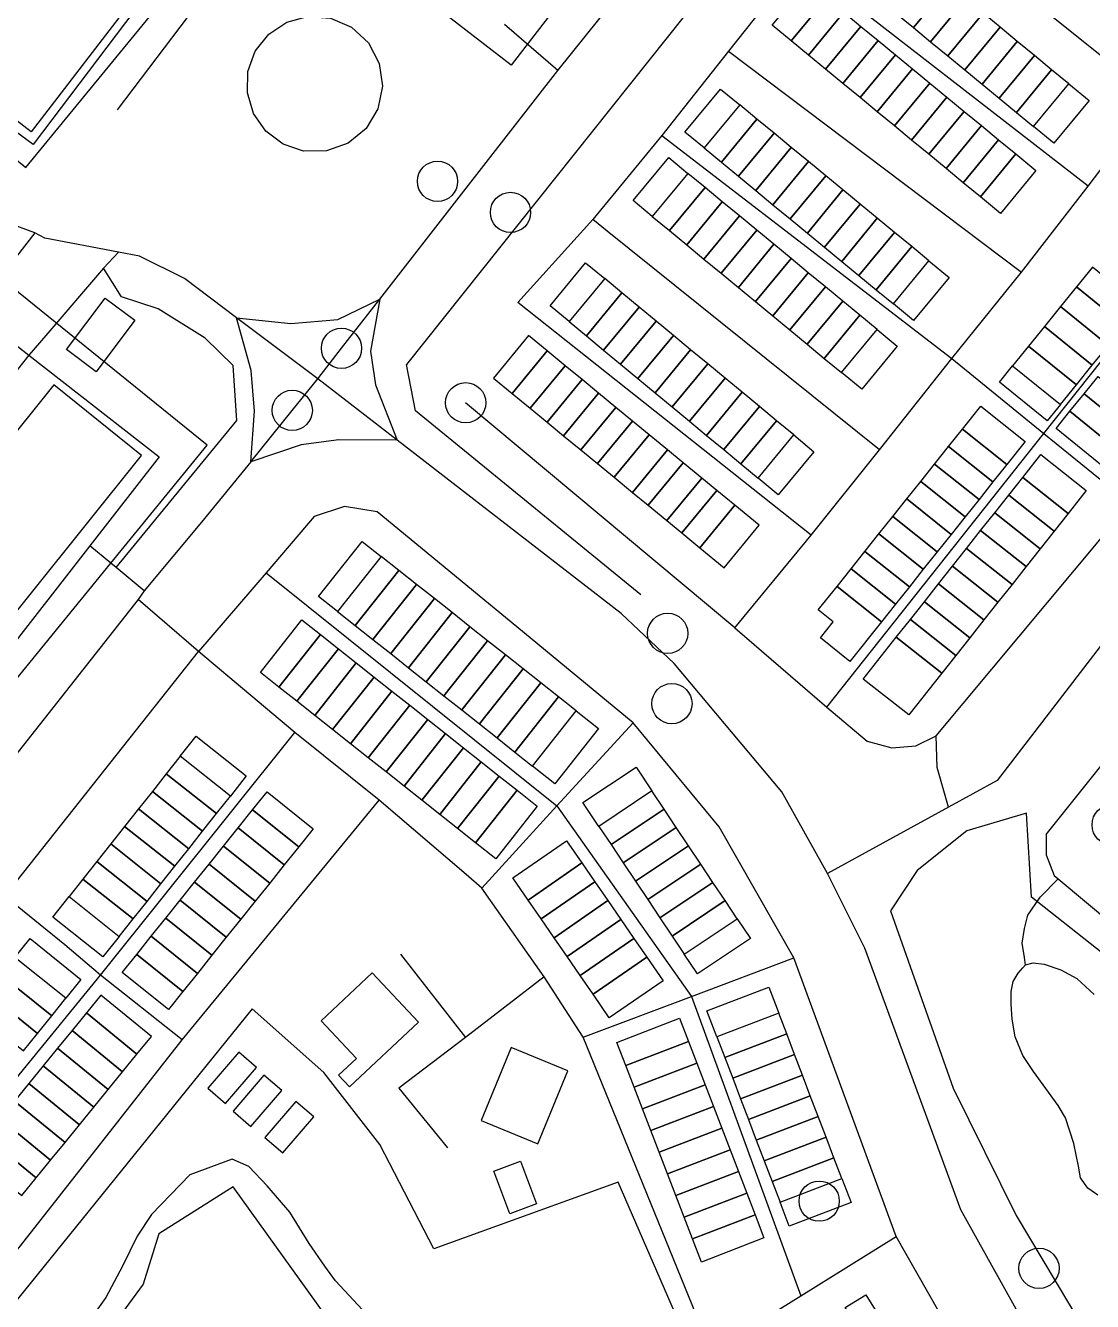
# Model space of a CAD drawing. Header units: metres. Extents: x 11276530 to 11306586, y 355867 to 367650.
# Drawn here: x 11290514.7 to 11290779.6, y 360952.9 to 361269.6 of the extents above; entities that cross this region are included whole.
import ezdxf

# ---------------------------------------------------------------- set-up
doc = ezdxf.new("R2010")
doc.units = ezdxf.units.M
for name, color, linetype in [('AMENITY', 6, 'Continuous'), ('BUILDING', 8, 'Continuous'), ('HIGHWAY_FOOTWAY', 6, 'Continuous'), ('HIGHWAY_PATH', 3, 'Continuous'), ('HIGHWAY_RESIDENTIAL', 7, 'Continuous'), ('HIGHWAY_SERVICE', 8, 'Continuous'), ('HIGHWAY_TERTIARY', 3, 'Continuous'), ('LANDUSE', 2, 'Continuous'), ('OSM_OTHER', 7, 'Continuous'), ('WATERWAY_DRAIN', 4, 'Continuous')]:
    doc.layers.add(name, color=color, linetype=linetype)

msp = doc.modelspace()

# ---------------------------------------------------------------- linework, layer by layer
at = {"layer": 'AMENITY'}
msp.add_lwpolyline([(11290541.03, 361332.58), (11290481.3, 361261.84), (11290514.78, 361234.31), (11290574.32, 361306.85), (11290541.03, 361332.58)], dxfattribs=at)
for points in [[(11290600.78, 361034.47), (11290612.28, 361022.23), (11290595.15, 361006.15), (11290592.44, 361009.02), (11290596.86, 361013.18), (11290588.07, 361022.54), (11290600.78, 361034.47)], [(11290635.3, 361015.91), (11290627.84, 360997.79), (11290641.92, 360991.99), (11290649.37, 361010.12), (11290635.3, 361015.91)]]:
    msp.add_lwpolyline(points, close=True, dxfattribs=at)
for centre in [(11290784.5, 361071.18), (11290711.75, 360977.78)]:
    msp.add_circle(centre, 5, dxfattribs=at)
at = {"layer": 'BUILDING'}
for points in [[(11290529.43, 361312.76), (11290554.65, 361293.35), (11290516.08, 361243.21), (11290490.85, 361262.61), (11290529.43, 361312.76)], [(11290730.89, 361272.56), (11290735.16, 361269.04), (11290743.91, 361279.66), (11290739.64, 361283.17), (11290730.89, 361272.56)], [(11290704.81, 361265.72), (11290700.07, 361269.62), (11290708.83, 361280.27), (11290713.57, 361276.37), (11290704.81, 361265.72)], [(11290735.16, 361269.04), (11290739.41, 361265.53), (11290748.16, 361276.15), (11290743.91, 361279.66), (11290735.16, 361269.04)], [(11290713.57, 361276.37), (11290717.85, 361272.86), (11290709.09, 361262.21), (11290704.81, 361265.72), (11290713.57, 361276.37)], [(11290739.41, 361265.53), (11290743.67, 361262.03), (11290752.42, 361272.65), (11290748.16, 361276.15), (11290739.41, 361265.53)], [(11290583.72, 361238.38), (11290578.64, 361240.1), (11290574.36, 361243.31), (11290571.31, 361247.7), (11290569.78, 361252.83), (11290569.94, 361258.18), (11290571.76, 361263.21), (11290575.08, 361267.42), (11290579.55, 361270.36), (11290584.72, 361271.76), (11290590.42, 361271.39), (11290595.67, 361269.12), (11290599.87, 361265.23), (11290602.52, 361260.17), (11290603.32, 361254.5), (11290602.19, 361248.9), (11290599.24, 361243.99), (11290594.82, 361240.37), (11290589.44, 361238.42), (11290583.72, 361238.38)], [(11290717.85, 361272.86), (11290722.11, 361269.33), (11290713.35, 361258.69), (11290709.09, 361262.21), (11290717.85, 361272.86)], [(11290743.67, 361262.03), (11290747.92, 361258.52), (11290756.67, 361269.13), (11290752.42, 361272.65), (11290743.67, 361262.03)], [(11290722.11, 361269.33), (11290726.38, 361265.82), (11290717.62, 361255.17), (11290713.35, 361258.69), (11290722.11, 361269.33)], [(11290747.92, 361258.52), (11290752.19, 361255.01), (11290760.94, 361265.62), (11290756.67, 361269.13), (11290747.92, 361258.52)], [(11290726.38, 361265.82), (11290730.66, 361262.31), (11290721.9, 361251.66), (11290717.62, 361255.17), (11290726.38, 361265.82)], [(11290752.19, 361255.01), (11290756.45, 361251.49), (11290765.2, 361262.11), (11290760.94, 361265.62), (11290752.19, 361255.01)], [(11290730.66, 361262.31), (11290734.92, 361258.79), (11290726.16, 361248.14), (11290721.9, 361251.66), (11290730.66, 361262.31)], [(11290756.45, 361251.49), (11290760.7, 361247.98), (11290769.45, 361258.6), (11290765.2, 361262.11), (11290756.45, 361251.49)], [(11290734.92, 361258.79), (11290739.2, 361255.27), (11290730.44, 361244.63), (11290726.16, 361248.14), (11290734.92, 361258.79)], [(11290760.7, 361247.98), (11290764.97, 361244.47), (11290773.72, 361255.08), (11290769.45, 361258.6), (11290760.7, 361247.98)], [(11290739.2, 361255.27), (11290743.46, 361251.75), (11290734.7, 361241.1), (11290730.44, 361244.63), (11290739.2, 361255.27)], [(11290764.97, 361244.47), (11290773.72, 361255.08), (11290778.74, 361250.95), (11290769.99, 361240.33), (11290764.97, 361244.47)], [(11290683.18, 361239.17), (11290678.42, 361243.09), (11290687.24, 361253.8), (11290692.01, 361249.88), (11290683.18, 361239.17)], [(11290683.18, 361239.17), (11290687.46, 361235.65), (11290696.28, 361246.35), (11290692.01, 361249.88), (11290683.18, 361239.17)], [(11290743.46, 361251.75), (11290747.74, 361248.24), (11290738.97, 361237.59), (11290734.7, 361241.1), (11290743.46, 361251.75)], [(11290687.46, 361235.65), (11290691.72, 361232.14), (11290700.55, 361242.84), (11290696.28, 361246.35), (11290687.46, 361235.65)], [(11290747.74, 361248.24), (11290752.01, 361244.73), (11290743.25, 361234.08), (11290738.97, 361237.59), (11290747.74, 361248.24)], [(11290691.72, 361232.14), (11290695.99, 361228.61), (11290704.82, 361239.32), (11290700.55, 361242.84), (11290691.72, 361232.14)], [(11290752.01, 361244.73), (11290756.27, 361241.2), (11290747.51, 361230.55), (11290743.25, 361234.08), (11290752.01, 361244.73)], [(11290695.99, 361228.61), (11290700.27, 361225.09), (11290709.1, 361235.81), (11290704.82, 361239.32), (11290695.99, 361228.61)], [(11290756.27, 361241.2), (11290760.55, 361237.69), (11290751.79, 361227.04), (11290747.51, 361230.55), (11290756.27, 361241.2)], [(11290670.32, 361222.18), (11290665.57, 361226.11), (11290674.4, 361236.8), (11290679.15, 361232.87), (11290670.32, 361222.18)], [(11290760.55, 361237.69), (11290765.56, 361233.57), (11290756.8, 361222.92), (11290751.79, 361227.04), (11290760.55, 361237.69)], [(11290700.27, 361225.09), (11290704.54, 361221.58), (11290713.37, 361232.28), (11290709.1, 361235.81), (11290700.27, 361225.09)], [(11290670.32, 361222.18), (11290674.6, 361218.66), (11290683.43, 361229.35), (11290679.15, 361232.87), (11290670.32, 361222.18)], [(11290704.54, 361221.58), (11290708.81, 361218.06), (11290717.63, 361228.77), (11290713.37, 361232.28), (11290704.54, 361221.58)], [(11290674.6, 361218.66), (11290678.86, 361215.13), (11290687.69, 361225.83), (11290683.43, 361229.35), (11290674.6, 361218.66)], [(11290708.81, 361218.06), (11290713.08, 361214.54), (11290721.91, 361225.25), (11290717.63, 361228.77), (11290708.81, 361218.06)], [(11290678.86, 361215.13), (11290683.14, 361211.61), (11290691.96, 361222.3), (11290687.69, 361225.83), (11290678.86, 361215.13)], [(11290713.08, 361214.54), (11290717.36, 361211.02), (11290726.18, 361221.74), (11290721.91, 361225.25), (11290713.08, 361214.54)], [(11290683.14, 361211.61), (11290687.4, 361208.09), (11290696.23, 361218.78), (11290691.96, 361222.3), (11290683.14, 361211.61)], [(11290717.36, 361211.02), (11290721.63, 361207.5), (11290730.46, 361218.21), (11290726.18, 361221.74), (11290717.36, 361211.02)], [(11290687.4, 361208.09), (11290691.68, 361204.56), (11290700.5, 361215.26), (11290696.23, 361218.78), (11290687.4, 361208.09)], [(11290721.63, 361207.5), (11290725.89, 361203.98), (11290734.72, 361214.7), (11290730.46, 361218.21), (11290721.63, 361207.5)], [(11290691.68, 361204.56), (11290695.94, 361201.04), (11290704.77, 361211.73), (11290700.5, 361215.26), (11290691.68, 361204.56)], [(11290725.89, 361203.98), (11290730.17, 361200.46), (11290739, 361211.18), (11290734.72, 361214.7), (11290725.89, 361203.98)], [(11290695.94, 361201.04), (11290700.21, 361197.52), (11290709.04, 361208.21), (11290704.77, 361211.73), (11290695.94, 361201.04)], [(11290730.17, 361200.46), (11290739, 361211.18), (11290744, 361207.05), (11290735.17, 361196.35), (11290730.17, 361200.46)], [(11290649.67, 361196.08), (11290644.93, 361199.99), (11290653.77, 361210.67), (11290658.51, 361206.75), (11290649.67, 361196.08)], [(11290700.21, 361197.52), (11290704.48, 361193.99), (11290713.3, 361204.69), (11290709.04, 361208.21), (11290700.21, 361197.52)], [(11290779.64, 361209.56), (11290775.67, 361204.68), (11290787.5, 361195.07), (11290791.47, 361199.96), (11290779.64, 361209.56)], [(11290649.67, 361196.08), (11290653.94, 361192.55), (11290662.78, 361203.22), (11290658.51, 361206.75), (11290649.67, 361196.08)], [(11290704.48, 361193.99), (11290708.75, 361190.47), (11290717.58, 361201.16), (11290713.3, 361204.69), (11290704.48, 361193.99)], [(11290775.67, 361204.68), (11290771.69, 361199.78), (11290783.54, 361190.17), (11290787.5, 361195.07), (11290775.67, 361204.68)], [(11290653.94, 361192.55), (11290658.2, 361189.02), (11290667.04, 361199.69), (11290662.78, 361203.22), (11290653.94, 361192.55)], [(11290658.2, 361189.02), (11290662.46, 361185.49), (11290671.3, 361196.16), (11290667.04, 361199.69), (11290658.2, 361189.02)], [(11290708.75, 361190.47), (11290713.02, 361186.95), (11290721.84, 361197.64), (11290717.58, 361201.16), (11290708.75, 361190.47)], [(11290771.69, 361199.78), (11290767.72, 361194.89), (11290779.56, 361185.29), (11290783.54, 361190.17), (11290771.69, 361199.78)], [(11290662.46, 361185.49), (11290666.73, 361181.95), (11290675.57, 361192.63), (11290671.3, 361196.16), (11290662.46, 361185.49)], [(11290713.02, 361186.95), (11290717.29, 361183.42), (11290726.12, 361194.12), (11290721.84, 361197.64), (11290713.02, 361186.95)], [(11290767.72, 361194.89), (11290763.75, 361190), (11290775.6, 361180.39), (11290779.56, 361185.29), (11290767.72, 361194.89)], [(11290630.92, 361182.05), (11290635.55, 361178.24), (11290644.22, 361188.8), (11290639.59, 361192.6), (11290630.92, 361182.05)], [(11290666.73, 361181.95), (11290670.99, 361178.43), (11290679.83, 361189.1), (11290675.57, 361192.63), (11290666.73, 361181.95)], [(11290717.29, 361183.42), (11290726.12, 361194.12), (11290731.14, 361189.97), (11290722.31, 361179.28), (11290717.29, 361183.42)], [(11290635.55, 361178.24), (11290640.01, 361174.57), (11290648.69, 361185.12), (11290644.22, 361188.8), (11290635.55, 361178.24)], [(11290670.99, 361178.43), (11290675.27, 361174.9), (11290684.11, 361185.58), (11290679.83, 361189.1), (11290670.99, 361178.43)], [(11290763.75, 361190), (11290759.78, 361185.11), (11290771.62, 361175.5), (11290775.6, 361180.39), (11290763.75, 361190)], [(11290675.27, 361174.9), (11290679.53, 361171.37), (11290688.37, 361182.04), (11290684.11, 361185.58), (11290675.27, 361174.9)], [(11290640.01, 361174.57), (11290644.21, 361171.12), (11290652.88, 361181.67), (11290648.69, 361185.12), (11290640.01, 361174.57)], [(11290759.78, 361185.11), (11290771.62, 361175.5), (11290768.34, 361171.45), (11290756.5, 361181.06), (11290759.78, 361185.11)], [(11290777.5, 361178.14), (11290781.01, 361182.47), (11290792.98, 361172.78), (11290789.47, 361168.45), (11290777.5, 361178.14)], [(11290521.77, 361180.35), (11290466.69, 361111.8), (11290488.45, 361094.3), (11290543.54, 361162.84), (11290521.77, 361180.35)], [(11290644.21, 361171.12), (11290648.29, 361167.76), (11290656.98, 361178.32), (11290652.88, 361181.67), (11290644.21, 361171.12)], [(11290679.53, 361171.37), (11290683.79, 361167.84), (11290692.63, 361178.52), (11290688.37, 361182.04), (11290679.53, 361171.37)], [(11290648.29, 361167.76), (11290652.58, 361164.24), (11290661.25, 361174.79), (11290656.98, 361178.32), (11290648.29, 361167.76)], [(11290683.79, 361167.84), (11290688.06, 361164.3), (11290696.9, 361174.98), (11290692.63, 361178.52), (11290683.79, 361167.84)], [(11290774.01, 361173.81), (11290777.5, 361178.14), (11290789.47, 361168.45), (11290785.97, 361164.12), (11290774.01, 361173.81)], [(11290652.58, 361164.24), (11290656.72, 361160.82), (11290665.4, 361171.38), (11290661.25, 361174.79), (11290652.58, 361164.24)], [(11290688.06, 361164.3), (11290692.32, 361160.78), (11290701.16, 361171.46), (11290696.9, 361174.98), (11290688.06, 361164.3)], [(11290747.33, 361169.4), (11290751.85, 361175.07), (11290762.89, 361166.28), (11290758.36, 361160.61), (11290747.33, 361169.4)], [(11290774.01, 361173.81), (11290785.97, 361164.12), (11290782.53, 361159.88), (11290770.57, 361169.57), (11290774.01, 361173.81)], [(11290656.72, 361160.82), (11290660.86, 361157.43), (11290669.53, 361167.98), (11290665.4, 361171.38), (11290656.72, 361160.82)], [(11290692.32, 361160.78), (11290696.58, 361157.24), (11290705.42, 361167.93), (11290701.16, 361171.46), (11290692.32, 361160.78)], [(11290660.86, 361157.43), (11290665.44, 361153.67), (11290674.11, 361164.22), (11290669.53, 361167.98), (11290660.86, 361157.43)], [(11290705.42, 361167.93), (11290710.41, 361163.79), (11290701.57, 361153.12), (11290696.58, 361157.24), (11290705.42, 361167.93)], [(11290743.87, 361165.06), (11290747.33, 361169.4), (11290758.36, 361160.61), (11290754.89, 361156.27), (11290743.87, 361165.06)], [(11290665.44, 361153.67), (11290669.32, 361150.48), (11290678.01, 361161.02), (11290674.11, 361164.22), (11290665.44, 361153.67)], [(11290740.41, 361160.72), (11290743.87, 361165.06), (11290754.89, 361156.27), (11290751.43, 361151.94), (11290740.41, 361160.72)], [(11290669.32, 361150.48), (11290673.94, 361146.67), (11290682.61, 361157.23), (11290678.01, 361161.02), (11290669.32, 361150.48)], [(11290736.96, 361156.39), (11290740.41, 361160.72), (11290751.43, 361151.94), (11290747.98, 361147.6), (11290736.96, 361156.39)], [(11290762.29, 361157.41), (11290766.74, 361163.05), (11290778.04, 361154.12), (11290773.57, 361148.48), (11290762.29, 361157.41)], [(11290673.94, 361146.67), (11290677.66, 361143.62), (11290686.34, 361154.17), (11290682.61, 361157.23), (11290673.94, 361146.67)], [(11290758.8, 361153.01), (11290762.29, 361157.41), (11290773.57, 361148.48), (11290770.09, 361144.08), (11290758.8, 361153.01)], [(11290677.66, 361143.62), (11290682.13, 361139.94), (11290690.81, 361150.5), (11290686.34, 361154.17), (11290677.66, 361143.62)], [(11290733.5, 361152.05), (11290736.96, 361156.39), (11290747.98, 361147.6), (11290744.52, 361143.26), (11290733.5, 361152.05)], [(11290730.04, 361147.72), (11290733.5, 361152.05), (11290744.52, 361143.26), (11290741.06, 361138.93), (11290730.04, 361147.72)], [(11290755.32, 361148.59), (11290758.8, 361153.01), (11290770.09, 361144.08), (11290766.6, 361139.66), (11290755.32, 361148.59)], [(11290682.13, 361139.94), (11290688.15, 361134.99), (11290696.83, 361145.55), (11290690.81, 361150.5), (11290682.13, 361139.94)], [(11290726.57, 361143.39), (11290730.04, 361147.72), (11290741.06, 361138.93), (11290737.59, 361134.59), (11290726.57, 361143.39)], [(11290751.82, 361144.19), (11290755.32, 361148.59), (11290766.6, 361139.66), (11290763.11, 361135.26), (11290751.82, 361144.19)], [(11290603.01, 361137.81), (11290592.17, 361124.13), (11290587.48, 361127.83), (11290598.32, 361141.51), (11290603.01, 361137.81)], [(11290723.12, 361139.05), (11290726.57, 361143.39), (11290737.59, 361134.59), (11290734.14, 361130.25), (11290723.12, 361139.05)], [(11290748.34, 361139.78), (11290751.82, 361144.19), (11290763.11, 361135.26), (11290759.62, 361130.85), (11290748.34, 361139.78)], [(11290719.66, 361134.71), (11290723.12, 361139.05), (11290734.14, 361130.25), (11290730.68, 361125.91), (11290719.66, 361134.71)], [(11290744.85, 361135.37), (11290748.34, 361139.78), (11290759.62, 361130.85), (11290756.14, 361126.44), (11290744.85, 361135.37)], [(11290592.17, 361124.13), (11290596.57, 361120.64), (11290607.42, 361134.32), (11290603.01, 361137.81), (11290592.17, 361124.13)], [(11290716.2, 361130.37), (11290719.66, 361134.71), (11290730.68, 361125.91), (11290727.22, 361121.58), (11290716.2, 361130.37)], [(11290741.37, 361130.96), (11290744.85, 361135.37), (11290756.14, 361126.44), (11290752.66, 361122.03), (11290741.37, 361130.96)], [(11290596.57, 361120.64), (11290600.97, 361117.15), (11290611.81, 361130.83), (11290607.42, 361134.32), (11290596.57, 361120.64)], [(11290600.97, 361117.15), (11290605.38, 361113.66), (11290616.22, 361127.34), (11290611.81, 361130.83), (11290600.97, 361117.15)], [(11290716.2, 361130.37), (11290727.22, 361121.58), (11290719.38, 361111.74), (11290712.05, 361117.59), (11290715.23, 361121.58), (11290711.53, 361124.53), (11290716.2, 361130.37)], [(11290737.87, 361126.56), (11290741.37, 361130.96), (11290752.66, 361122.03), (11290749.16, 361117.63), (11290737.87, 361126.56)], [(11290605.38, 361113.66), (11290609.79, 361110.17), (11290620.62, 361123.85), (11290616.22, 361127.34), (11290605.38, 361113.66)], [(11290734.39, 361122.15), (11290737.87, 361126.56), (11290749.16, 361117.63), (11290745.68, 361113.21), (11290734.39, 361122.15)], [(11290609.79, 361110.17), (11290614.19, 361106.68), (11290625.03, 361120.36), (11290620.62, 361123.85), (11290609.79, 361110.17)], [(11290730.9, 361117.74), (11290734.39, 361122.15), (11290745.68, 361113.21), (11290742.19, 361108.81), (11290730.9, 361117.74)], [(11290587.94, 361118.39), (11290577.63, 361105.35), (11290573.02, 361109), (11290583.33, 361122.02), (11290587.94, 361118.39)], [(11290614.19, 361106.68), (11290618.59, 361103.2), (11290629.43, 361116.88), (11290625.03, 361120.36), (11290614.19, 361106.68)], [(11290587.94, 361118.39), (11290592.38, 361114.88), (11290582.07, 361101.84), (11290577.63, 361105.35), (11290587.94, 361118.39)], [(11290618.59, 361103.2), (11290622.99, 361099.71), (11290633.83, 361113.39), (11290629.43, 361116.88), (11290618.59, 361103.2)], [(11290730.9, 361117.74), (11290742.19, 361108.81), (11290733.99, 361098.44), (11290722.7, 361107.37), (11290730.9, 361117.74)], [(11290592.38, 361114.88), (11290596.81, 361111.36), (11290586.5, 361098.34), (11290582.07, 361101.84), (11290592.38, 361114.88)], [(11290622.99, 361099.71), (11290627.4, 361096.22), (11290638.23, 361109.9), (11290633.83, 361113.39), (11290622.99, 361099.71)], [(11290596.81, 361111.36), (11290601.25, 361107.86), (11290590.94, 361094.83), (11290586.5, 361098.34), (11290596.81, 361111.36)], [(11290627.4, 361096.22), (11290631.81, 361092.73), (11290642.64, 361106.41), (11290638.23, 361109.9), (11290627.4, 361096.22)], [(11290601.25, 361107.86), (11290605.68, 361104.35), (11290595.37, 361091.32), (11290590.94, 361094.83), (11290601.25, 361107.86)], [(11290631.81, 361092.73), (11290636.2, 361089.24), (11290647.04, 361102.92), (11290642.64, 361106.41), (11290631.81, 361092.73)], [(11290605.68, 361104.35), (11290610.12, 361100.84), (11290599.81, 361087.8), (11290595.37, 361091.32), (11290605.68, 361104.35)], [(11290610.12, 361100.84), (11290614.55, 361097.33), (11290604.24, 361084.3), (11290599.81, 361087.8), (11290610.12, 361100.84)], [(11290636.2, 361089.24), (11290640.61, 361085.75), (11290651.44, 361099.43), (11290647.04, 361102.92), (11290636.2, 361089.24)], [(11290614.55, 361097.33), (11290618.99, 361093.81), (11290608.69, 361080.79), (11290604.24, 361084.3), (11290614.55, 361097.33)], [(11290651.44, 361099.43), (11290656.97, 361095.07), (11290646.12, 361081.38), (11290640.61, 361085.75), (11290651.44, 361099.43)], [(11290618.99, 361093.81), (11290623.43, 361090.3), (11290613.12, 361077.28), (11290608.69, 361080.79), (11290618.99, 361093.81)], [(11290553.1, 361088.19), (11290557.06, 361093.17), (11290569.52, 361083.3), (11290565.57, 361078.32), (11290553.1, 361088.19)], [(11290562.12, 361073.97), (11290565.57, 361078.32), (11290553.1, 361088.19), (11290549.65, 361083.85), (11290562.12, 361073.97)], [(11290623.43, 361090.3), (11290627.87, 361086.8), (11290617.56, 361073.77), (11290613.12, 361077.28), (11290623.43, 361090.3)], [(11290627.87, 361086.8), (11290632.3, 361083.29), (11290621.99, 361070.27), (11290617.56, 361073.77), (11290627.87, 361086.8)], [(11290657.07, 361070.8), (11290653.11, 361076.72), (11290666.27, 361085.5), (11290670.22, 361079.58), (11290657.07, 361070.8)], [(11290558.67, 361069.61), (11290562.12, 361073.97), (11290549.65, 361083.85), (11290546.21, 361079.49), (11290558.67, 361069.61)], [(11290632.3, 361083.29), (11290636.74, 361079.78), (11290626.43, 361066.75), (11290621.99, 361070.27), (11290632.3, 361083.29)], [(11290555.22, 361065.26), (11290558.67, 361069.61), (11290546.21, 361079.49), (11290542.76, 361075.14), (11290555.22, 361065.26)], [(11290571.08, 361074.89), (11290574.68, 361079.37), (11290586.13, 361070.19), (11290582.54, 361065.69), (11290571.08, 361074.89)], [(11290636.74, 361079.78), (11290641.76, 361075.81), (11290631.45, 361062.77), (11290626.43, 361066.75), (11290636.74, 361079.78)], [(11290657.07, 361070.8), (11290660.09, 361066.26), (11290673.25, 361075.04), (11290670.22, 361079.58), (11290657.07, 361070.8)], [(11290551.78, 361060.9), (11290555.22, 361065.26), (11290542.76, 361075.14), (11290539.31, 361070.78), (11290551.78, 361060.9)], [(11290567.49, 361070.4), (11290571.08, 361074.89), (11290582.54, 361065.69), (11290578.94, 361061.21), (11290567.49, 361070.4)], [(11290660.09, 361066.26), (11290663.12, 361061.72), (11290676.28, 361070.51), (11290673.25, 361075.04), (11290660.09, 361066.26)], [(11290548.33, 361056.55), (11290551.78, 361060.9), (11290539.31, 361070.78), (11290535.86, 361066.43), (11290548.33, 361056.55)], [(11290563.89, 361065.92), (11290567.49, 361070.4), (11290578.94, 361061.21), (11290575.35, 361056.73), (11290563.89, 361065.92)], [(11290663.12, 361061.72), (11290666.15, 361057.19), (11290679.31, 361065.97), (11290676.28, 361070.51), (11290663.12, 361061.72)], [(11290544.88, 361052.19), (11290548.33, 361056.55), (11290535.86, 361066.43), (11290532.42, 361062.07), (11290544.88, 361052.19)], [(11290560.3, 361061.43), (11290563.89, 361065.92), (11290575.35, 361056.73), (11290571.75, 361052.25), (11290560.3, 361061.43)], [(11290639.48, 361052.5), (11290635.67, 361058.03), (11290649.03, 361067.24), (11290652.84, 361061.71), (11290639.48, 361052.5)], [(11290666.15, 361057.19), (11290669.18, 361052.66), (11290682.34, 361061.43), (11290679.31, 361065.97), (11290666.15, 361057.19)], [(11290541.43, 361047.84), (11290544.88, 361052.19), (11290532.42, 361062.07), (11290528.97, 361057.72), (11290541.43, 361047.84)], [(11290556.7, 361056.95), (11290560.3, 361061.43), (11290571.75, 361052.25), (11290568.15, 361047.77), (11290556.7, 361056.95)], [(11290652.84, 361061.71), (11290656.06, 361057.04), (11290642.71, 361047.83), (11290639.48, 361052.5), (11290652.84, 361061.71)], [(11290669.18, 361052.66), (11290672.21, 361048.12), (11290685.36, 361056.9), (11290682.34, 361061.43), (11290669.18, 361052.66)], [(11290537.98, 361043.48), (11290541.43, 361047.84), (11290528.97, 361057.72), (11290525.52, 361053.36), (11290537.98, 361043.48)], [(11290553.1, 361052.47), (11290556.7, 361056.95), (11290568.15, 361047.77), (11290564.56, 361043.28), (11290553.1, 361052.47)], [(11290656.06, 361057.04), (11290659.28, 361052.36), (11290645.92, 361043.15), (11290642.71, 361047.83), (11290656.06, 361057.04)], [(11290672.21, 361048.12), (11290675.23, 361043.58), (11290688.39, 361052.37), (11290685.36, 361056.9), (11290672.21, 361048.12)], [(11290525.52, 361053.36), (11290537.98, 361043.48), (11290533.94, 361038.39), (11290521.47, 361048.27), (11290525.52, 361053.36)], [(11290549.51, 361047.99), (11290553.1, 361052.47), (11290564.56, 361043.28), (11290560.96, 361038.8), (11290549.51, 361047.99)], [(11290675.23, 361043.58), (11290678.26, 361039.05), (11290691.42, 361047.83), (11290688.39, 361052.37), (11290675.23, 361043.58)], [(11290659.28, 361052.36), (11290662.51, 361047.69), (11290649.15, 361038.48), (11290645.92, 361043.15), (11290659.28, 361052.36)], [(11290545.91, 361043.51), (11290549.51, 361047.99), (11290560.96, 361038.8), (11290557.37, 361034.32), (11290545.91, 361043.51)], [(11290662.51, 361047.69), (11290665.73, 361043), (11290652.37, 361033.79), (11290649.15, 361038.48), (11290662.51, 361047.69)], [(11290678.26, 361039.05), (11290691.42, 361047.83), (11290694.66, 361042.97), (11290681.5, 361034.18), (11290678.26, 361039.05)], [(11290512.09, 361038.29), (11290515.83, 361042.94), (11290528.46, 361032.77), (11290524.72, 361028.12), (11290512.09, 361038.29)], [(11290542.32, 361039.02), (11290545.91, 361043.51), (11290557.37, 361034.32), (11290553.77, 361029.84), (11290542.32, 361039.02)], [(11290665.73, 361043), (11290668.95, 361038.33), (11290655.6, 361029.12), (11290652.37, 361033.79), (11290665.73, 361043)], [(11290521.21, 361023.77), (11290524.72, 361028.12), (11290512.09, 361038.29), (11290508.59, 361033.93), (11290521.21, 361023.77)], [(11290538.72, 361034.54), (11290542.32, 361039.02), (11290553.77, 361029.84), (11290550.18, 361025.35), (11290538.72, 361034.54)], [(11290668.95, 361038.33), (11290672.98, 361032.48), (11290659.63, 361023.27), (11290655.6, 361029.12), (11290668.95, 361038.33)], [(11290517.7, 361019.41), (11290521.21, 361023.77), (11290508.59, 361033.93), (11290505.08, 361029.58), (11290517.7, 361019.41)], [(11290686.35, 361018.56), (11290683.88, 361025.04), (11290699.24, 361030.9), (11290701.72, 361024.43), (11290686.35, 361018.56)], [(11290514.2, 361015.06), (11290517.7, 361019.41), (11290505.08, 361029.58), (11290501.57, 361025.22), (11290514.2, 361015.06)], [(11290542.37, 361014.28), (11290545.95, 361018.66), (11290533.4, 361028.89), (11290529.83, 361024.51), (11290542.37, 361014.28)], [(11290538.8, 361009.9), (11290542.37, 361014.28), (11290529.83, 361024.51), (11290526.25, 361020.12), (11290538.8, 361009.9)], [(11290686.35, 361018.56), (11290688.31, 361013.43), (11290703.68, 361019.3), (11290701.72, 361024.43), (11290686.35, 361018.56)], [(11290663.75, 361011.44), (11290661.54, 361017.18), (11290677.09, 361023.16), (11290679.3, 361017.42), (11290663.75, 361011.44)], [(11290535.23, 361005.52), (11290538.8, 361009.9), (11290526.25, 361020.12), (11290522.68, 361015.74), (11290535.23, 361005.52)], [(11290688.31, 361013.43), (11290690.27, 361008.31), (11290705.63, 361014.17), (11290703.68, 361019.3), (11290688.31, 361013.43)], [(11290531.65, 361001.14), (11290535.23, 361005.52), (11290522.68, 361015.74), (11290519.11, 361011.35), (11290531.65, 361001.14)], [(11290679.3, 361017.42), (11290681.37, 361012.04), (11290665.82, 361006.06), (11290663.75, 361011.44), (11290679.3, 361017.42)], [(11290528.08, 360996.75), (11290531.65, 361001.14), (11290519.11, 361011.35), (11290515.53, 361006.97), (11290528.08, 360996.75)], [(11290681.37, 361012.04), (11290683.43, 361006.67), (11290667.87, 361000.69), (11290665.82, 361006.06), (11290681.37, 361012.04)], [(11290690.27, 361008.31), (11290692.23, 361003.18), (11290707.59, 361009.04), (11290705.63, 361014.17), (11290690.27, 361008.31)], [(11290692.23, 361003.18), (11290694.19, 360998.05), (11290709.55, 361003.91), (11290707.59, 361009.04), (11290692.23, 361003.18)], [(11290524.51, 360992.37), (11290528.08, 360996.75), (11290515.53, 361006.97), (11290511.96, 361002.59), (11290524.51, 360992.37)], [(11290683.43, 361006.67), (11290685.5, 361001.29), (11290669.95, 360995.32), (11290667.87, 361000.69), (11290683.43, 361006.67)], [(11290520.93, 360987.98), (11290524.51, 360992.37), (11290511.96, 361002.59), (11290508.39, 360998.2), (11290520.93, 360987.98)], [(11290694.19, 360998.05), (11290696.14, 360992.92), (11290711.5, 360998.78), (11290709.55, 361003.91), (11290694.19, 360998.05)], [(11290685.5, 361001.29), (11290687.57, 360995.92), (11290672, 360989.94), (11290669.95, 360995.32), (11290685.5, 361001.29)], [(11290696.14, 360992.92), (11290698.1, 360987.79), (11290713.46, 360993.66), (11290711.5, 360998.78), (11290696.14, 360992.92)], [(11290517.36, 360983.6), (11290520.93, 360987.98), (11290508.39, 360998.2), (11290504.81, 360993.82), (11290517.36, 360983.6)], [(11290687.57, 360995.92), (11290689.63, 360990.53), (11290674.08, 360984.56), (11290672, 360989.94), (11290687.57, 360995.92)], [(11290513.79, 360979.22), (11290517.36, 360983.6), (11290504.81, 360993.82), (11290501.24, 360989.44), (11290513.79, 360979.22)], [(11290698.1, 360987.79), (11290700.06, 360982.66), (11290715.42, 360988.53), (11290713.46, 360993.66), (11290698.1, 360987.79)], [(11290689.63, 360990.53), (11290691.7, 360985.16), (11290676.15, 360979.18), (11290674.08, 360984.56), (11290689.63, 360990.53)], [(11290630.94, 360985.21), (11290637.57, 360987.73), (11290641.6, 360977.13), (11290634.97, 360974.61), (11290630.94, 360985.21)], [(11290702.02, 360977.53), (11290717.38, 360983.4), (11290715.42, 360988.53), (11290700.06, 360982.66), (11290702.02, 360977.53)], [(11290691.7, 360985.16), (11290693.76, 360979.78), (11290678.21, 360973.81), (11290676.15, 360979.18), (11290691.7, 360985.16)], [(11290702.02, 360977.53), (11290717.38, 360983.4), (11290719.66, 360977.42), (11290704.3, 360971.56), (11290702.02, 360977.53)], [(11290693.76, 360979.78), (11290695.83, 360974.41), (11290680.28, 360968.43), (11290678.21, 360973.81), (11290693.76, 360979.78)], [(11290680.28, 360968.43), (11290695.83, 360974.41), (11290698.04, 360968.64), (11290682.49, 360962.66), (11290680.28, 360968.43)], [(11290718.24, 360951.35), (11290723.31, 360954.52), (11290731.92, 360940.72), (11290726.85, 360937.56), (11290718.24, 360951.35)]]:
    msp.add_lwpolyline(points, close=True, dxfattribs=at)
at = {"layer": 'HIGHWAY_FOOTWAY'}
for points in [[(11290713.67, 361100.37), (11290767.53, 361168.33), (11290818.65, 361232.56), (11290874.53, 361303.62), (11290918.54, 361361.17), (11290938.93, 361385.91), (11290940.86, 361387.7), (11290988.07, 361400.29)], [(11290778.52, 361229.7), (11290706.77, 361285.4)], [(11290672.67, 361242.28), (11290744.7, 361186.9)], [(11290537.2, 361135.05), (11290567.13, 361171.52), (11290566.27, 361185.19), (11290559.28, 361191.98), (11290547.61, 361199.25), (11290538.52, 361202.18), (11290534.04, 361209.31)], [(11290709.76, 361143.05), (11290636.92, 361200.78)], [(11290574.42, 361133.74), (11290646.65, 361075.86), (11290680.01, 361028.6), (11290707.16, 360954.25)], [(11290378.37, 360879.89), (11290447.51, 360925.23), (11290492.09, 360983.48), (11290533.35, 361033.86), (11290581.57, 361094.09)]]:
    msp.add_lwpolyline(points, dxfattribs=at)
at = {"layer": 'HIGHWAY_PATH'}
for points in [[(11290743.84, 361075.54), (11290741.07, 361085.43), (11290740.77, 361093.23)], [(11290762.99, 361036.41), (11290762.69, 361038.29), (11290762.16, 361041.79), (11290762.76, 361045.45), (11290763.59, 361048.74), (11290766.57, 361053.22), (11290771.07, 361057.77)], [(11290760.37, 361018.57), (11290759.62, 361022.98), (11290759.4, 361026.71), (11290759.4, 361029.78), (11290759.93, 361032.31), (11290761.19, 361034.33), (11290762.32, 361035.67), (11290762.99, 361036.41), (11290764.86, 361036.94), (11290767.62, 361036.57), (11290771.72, 361035.22), (11290775.75, 361033.06), (11290780.01, 361029.1)], [(11290780.9, 360979.24), (11290778.44, 360981.03), (11290776.65, 360983.56), (11290776.12, 360986.49), (11290775.01, 360992.08), (11290772.92, 360998.43), (11290771.12, 361001.56), (11290764.92, 361009.99), (11290762.32, 361013.95), (11290760.37, 361018.57)], [(11290599.44, 360949.68), (11290591.68, 360958.04), (11290588.99, 360961.62), (11290585.11, 360967.3), (11290580.33, 360975.06), (11290574.66, 360981.62), (11290570.18, 360986.41), (11290566, 360988.2), (11290555.54, 360984.31)], [(11290555.54, 360984.31), (11290545.99, 360974.47), (11290542.41, 360969.09), (11290538.82, 360961.62), (11290534.65, 360953.86), (11290527.18, 360943.41)]]:
    msp.add_lwpolyline(points, dxfattribs=at)
at = {"layer": 'HIGHWAY_RESIDENTIAL'}
for points in [[(11290690.78, 361120.08), (11290709.76, 361143.05), (11290726.73, 361164.25), (11290744.7, 361186.9), (11290761.94, 361208.34), (11290778.52, 361229.7), (11290795.11, 361251.41), (11290811.53, 361271.46), (11290830.76, 361295.46), (11290847.03, 361315.72), (11290851.9, 361321.77), (11290865.13, 361338.46), (11290881.88, 361359.59), (11290896.39, 361378.13), (11290898.24, 361380.25), (11290916.74, 361403.57), (11290925.35, 361412.78), (11290935.08, 361416.32), (11290980.69, 361429.35)], [(11290690.78, 361120.08), (11290713.67, 361100.37), (11290723.7, 361091.93), (11290729.77, 361090.31), (11290735.75, 361090.76), (11290740.77, 361093.23), (11290788.96, 361150.9), (11290839.27, 361216.05), (11290895.7, 361286.65), (11290940.03, 361344.73), (11290950.87, 361358.58), (11290961.89, 361365.09), (11290994.19, 361376.2), (11291023.11, 361383.92), (11291048.94, 361390.82)], [(11290768.06, 361068.74), (11290814.76, 361127.1), (11290833.81, 361151.1), (11290867.6, 361194.33), (11290918.38, 361257.92), (11290963.02, 361314.31)], [(11290724.39, 361308.01), (11290795.11, 361251.41), (11290818.65, 361232.56), (11290839.27, 361216.05), (11290851.46, 361206.35)], [(11290768.06, 361068.74), (11290768.14, 361063.74), (11290770.08, 361058.59), (11290771.07, 361057.77), (11290784.67, 361046.44), (11290796.81, 361036.34), (11290803.37, 361035.15), (11290806.43, 361036.41), (11290809.68, 361038.34), (11290853.96, 361090.96), (11290856.36, 361093.82), (11290874.53, 361116.77), (11290890.18, 361136.6), (11290909.38, 361160.91), (11290925.86, 361180.89), (11290944.24, 361203.16), (11290961.3, 361223.85), (11290978.98, 361245.28), (11290995.62, 361265.46), (11291013.22, 361286.79)], [(11290567.11, 361197.03), (11290554.18, 361206.73), (11290542.99, 361212.32), (11290537.75, 361213.33), (11290519.54, 361216.81), (11290516.98, 361218.07), (11290507.11, 361221.77), (11290497.93, 361227.44), (11290472.13, 361246.77), (11290463.7, 361253.86), (11290454.7, 361261.52)], [(11290689.24, 361263.22), (11290761.94, 361208.34)], [(11290726.73, 361164.25), (11290659.07, 361218.54), (11290655.52, 361221.39)], [(11290570.66, 361161.26), (11290571.54, 361173.81), (11290570.7, 361183.92), (11290567.11, 361197.03)], [(11290587.26, 361181.9), (11290567.11, 361197.03)], [(11290570.66, 361161.26), (11290580.93, 361174.04), (11290587.26, 361181.9)], [(11290690.78, 361120.08), (11290623.98, 361175.93)], [(11290570.66, 361161.26), (11290558.38, 361146.3), (11290544.2, 361129.28), (11290542.71, 361127.12)], [(11290787.3, 360874.43), (11290773.67, 360896.94), (11290757.39, 360923.37), (11290744.21, 360945.61), (11290730.88, 360968.99), (11290705.46, 361038.17), (11290686.89, 361070.72), (11290665.57, 361096.52), (11290635.24, 361121.49), (11290601.97, 361148.88), (11290593.91, 361150.18), (11290586.39, 361147.69), (11290574.42, 361133.74), (11290557.64, 361114.18)], [(11290542.71, 361127.12), (11290413.35, 360963.06), (11290406.33, 360956.5), (11290283.76, 360877.44)], [(11290684.94, 360940.45), (11290653.18, 361018.5), (11290643.5, 361033.42), (11290627.96, 361055.47), (11290624.1, 361058.87), (11290602.53, 361077.29), (11290581.57, 361094.09), (11290557.64, 361114.18), (11290542.71, 361127.12)], [(11290325.01, 360880.02), (11290342.45, 360890.9), (11290363.92, 360904.29), (11290424.29, 360945.54), (11290426.98, 360947.91), (11290469.92, 361001.33), (11290509.56, 361053.48), (11290557.64, 361114.18)], [(11290392.45, 360856.12), (11290415.2, 360871.25), (11290438.98, 360887.07), (11290462.25, 360904.74), (11290464.08, 360906.63), (11290513.42, 360966.67), (11290553.62, 361017.79), (11290602.53, 361077.29)], [(11290434.62, 360784.93), (11290458.24, 360799.6), (11290482.38, 360814.61), (11290513.79, 360834.11), (11290551.1, 360857.29), (11290589.56, 360881.19), (11290663.43, 360927.09), (11290684.94, 360940.45), (11290707.16, 360954.25), (11290730.88, 360968.99)]]:
    msp.add_lwpolyline(points, dxfattribs=at)
at = {"layer": 'HIGHWAY_SERVICE'}
for points in [[(11290825.19, 361434.92), (11290809.94, 361415.62), (11290793.69, 361395.04), (11290775.68, 361372.44), (11290758.69, 361351.12), (11290740.54, 361328.07), (11290724.39, 361308.01), (11290706.77, 361285.4), (11290689.24, 361263.22), (11290672.67, 361242.28), (11290655.52, 361221.39), (11290636.92, 361200.78)], [(11290516.58, 361240), (11290485.53, 361262.83), (11290494.42, 361273.97), (11290524.71, 361311.94), (11290536.22, 361326.37)], [(11290536.22, 361326.37), (11290542.66, 361321.01), (11290564.53, 361303.41), (11290516.58, 361240)], [(11290564.53, 361303.41), (11290573.65, 361296.49), (11290572.45, 361294.91), (11290537.43, 361248.67)], [(11290377.11, 360974.22), (11290357.42, 360989.55), (11290342.93, 361000.84), (11290307.93, 361028.09), (11290377.72, 361117.7), (11290387.71, 361130.5), (11290398.87, 361144.85), (11290426.06, 361179.76), (11290463.7, 361228.1), (11290501.76, 361198.47), (11290515.56, 361187.72), (11290547.88, 361162.54), (11290530.66, 361140.42), (11290401.78, 360974.92), (11290367.26, 361001.81)], [(11290516.98, 361218.07), (11290509.88, 361208.92), (11290505.5, 361203.29), (11290501.76, 361198.47), (11290436.82, 361114.76)], [(11290537.75, 361213.33), (11290534.04, 361209.31), (11290519.79, 361192.63), (11290515.56, 361187.72), (11290449.62, 361104.62), (11290438.99, 361091.22), (11290432.12, 361082.56), (11290428.26, 361077.76), (11290367.26, 361001.81), (11290357.42, 360989.55)], [(11290744.7, 361186.9), (11290767.53, 361168.33), (11290788.96, 361150.9)], [(11290544.2, 361129.28), (11290537.2, 361135.05), (11290535.89, 361136.12), (11290530.66, 361140.42)], [(11290627.96, 361055.47), (11290646.65, 361075.86), (11290665.57, 361096.52)], [(11290553.62, 361017.79), (11290533.35, 361033.86), (11290524.44, 361041.42), (11290509.56, 361053.48)], [(11290607.8, 361039.1), (11290623.95, 361018.37)], [(11290653.18, 361018.5), (11290680.01, 361028.6), (11290705.46, 361038.17)], [(11290643.5, 361033.42), (11290623.95, 361018.37), (11290607.35, 361005.82), (11290619.44, 360991.04)]]:
    msp.add_lwpolyline(points, dxfattribs=at)
at = {"layer": 'HIGHWAY_TERTIARY'}
for points in [[(11290602.65, 361201.63), (11290622.95, 361227.66), (11290646.9, 361258.36), (11290750.34, 361387.08), (11290788.61, 361436.07)], [(11290587.26, 361181.9), (11290593.15, 361189.45), (11290602.65, 361201.63)], [(11290606.95, 361166.66), (11290587.26, 361181.9)], [(11290811.08, 360866.87), (11290777.68, 360921.87), (11290771.2, 360932.15), (11290746.93, 360975.66), (11290723.06, 361040.58), (11290713.85, 361059.07), (11290702.48, 361079.34), (11290675.72, 361111.24), (11290662.59, 361123.61), (11290606.95, 361166.66)]]:
    msp.add_lwpolyline(points, dxfattribs=at)
at = {"layer": 'LANDUSE'}
for points in [[(11290635.31, 361259.73), (11290574.32, 361306.85), (11290541.03, 361332.58), (11290690.31, 361525.77), (11290784.56, 361452.95), (11290635.31, 361259.73)], [(11290287.17, 361033.25), (11290387.24, 360953.86), (11290535.89, 361136.12), (11290559.78, 361165.43), (11290455.6, 361249.63), (11290287.17, 361033.25)], [(11290874.12, 361105.13), (11290814.81, 361029.42), (11290796.73, 361027.73), (11290764.46, 361053.23), (11290763.21, 361074.05), (11290748.43, 361069.71), (11290736.1, 361059.82), (11290729.47, 361049.85), (11290745.03, 361005.85), (11290760.62, 360974.21), (11290777.19, 360946.5), (11290931.61, 361040.45), (11290915.16, 361053.52), (11290923.4, 361065.53), (11290874.12, 361105.13)], [(11290453.43, 360888.84), (11290450.45, 360879.21), (11290484.74, 360827.37), (11290617.87, 360908.67), (11290609.59, 360921.32), (11290623.93, 360931.76), (11290634.08, 360917.74), (11290678.56, 360944.01), (11290661.84, 360982.53), (11290616.11, 360965.94), (11290602.65, 360991.87), (11290588.76, 361009.68), (11290571, 361025.55), (11290478.48, 360911.18), (11290453.43, 360888.84)]]:
    msp.add_lwpolyline(points, close=True, dxfattribs=at)
at = {"layer": 'OSM_OTHER'}
for points in [[(11291225.89, 361417.78), (11291214.46, 361414.65), (11291065.7, 361373.94), (11291054.13, 361371.42), (11290972.71, 361349.86), (11290964.91, 361344.14), (11290851.46, 361206.35), (11290818.36, 361163.31), (11290755.97, 361082.21), (11290743.84, 361075.54), (11290713.85, 361059.07)], [(11290646.9, 361258.36), (11290633.62, 361269.78)], [(11290534.48, 361201.93), (11290541.84, 361196.44), (11290532.27, 361183.61), (11290524.9, 361189.11), (11290534.48, 361201.93)], [(11290567.11, 361197.03), (11290580.61, 361195.57), (11290592.24, 361196.58), (11290602.65, 361201.63)], [(11290602.65, 361201.63), (11290600.34, 361188.74), (11290601.6, 361180.4), (11290606.95, 361166.66)], [(11290606.95, 361166.66), (11290592.5, 361166.74), (11290583.14, 361165.48), (11290570.66, 361161.26)], [(11290567.63, 361014.72), (11290559.95, 361005.79), (11290564.37, 361001.98), (11290572.05, 361010.92), (11290567.63, 361014.72)], [(11290573.9, 361009.04), (11290566.22, 361000.11), (11290570.64, 360996.32), (11290578.32, 361005.24), (11290573.9, 361009.04)], [(11290581.84, 361002.51), (11290574.16, 360993.58), (11290578.57, 360989.78), (11290586.26, 360998.71), (11290581.84, 361002.51)], [(11290566.3, 360981.33), (11290547.78, 360969.68), (11290543.9, 360957.15), (11290518.23, 360922.21), (11290531.06, 360905.19), (11290593.47, 360943.41), (11290566.3, 360981.33)]]:
    msp.add_lwpolyline(points, dxfattribs=at)
for centre in [(11290616.99, 361230.89), (11290635.11, 361223.17), (11290593.15, 361189.45), (11290623.98, 361175.93), (11290580.93, 361174.04), (11290674.14, 361118.7), (11290675.18, 361101.26), (11290766.31, 360961.11)]:
    msp.add_circle(centre, 5, dxfattribs=at)
at = {"layer": 'WATERWAY_DRAIN'}
for points in [[(11290822, 361452.26), (11290609.3, 361185.4)], [(11290667.45, 361128.23), (11290611.55, 361173.91), (11290609.3, 361185.4)]]:
    msp.add_lwpolyline(points, dxfattribs=at)

doc.saveas('drawing.dxf')
